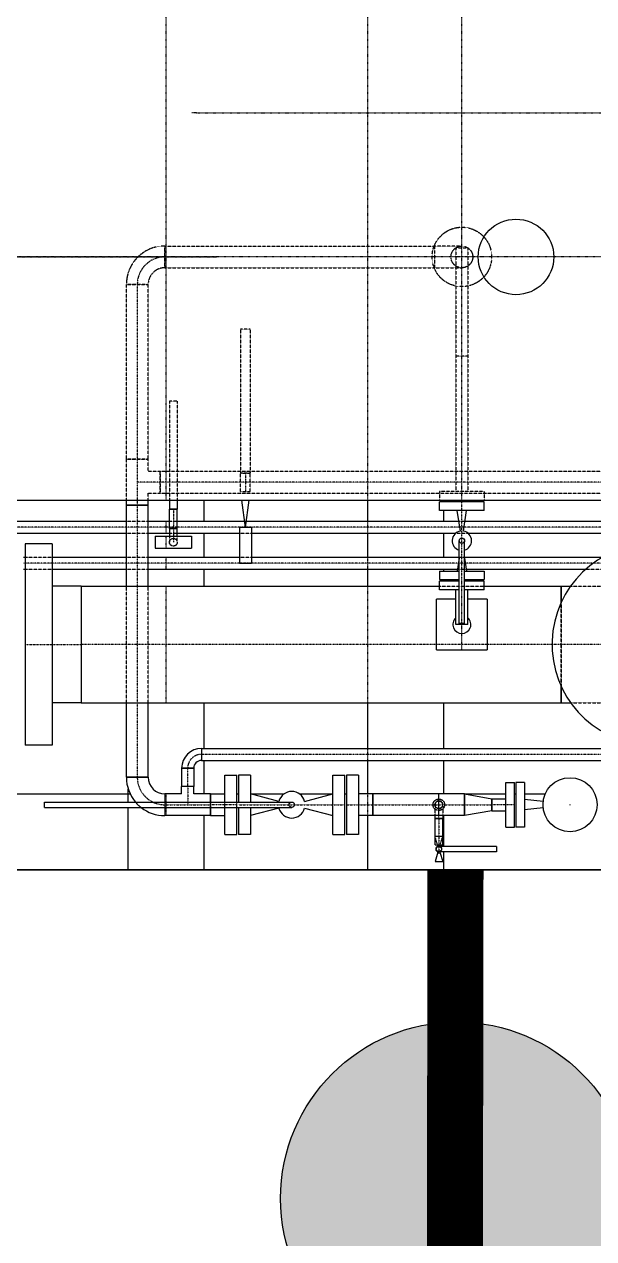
# Model space of a CAD drawing. Header units: millimetres. Extents: x -10011772 to -8149599, y 2847708 to 3434448.
# Drawn here: x -9520981 to -9517823, y 3158213 to 3164951 of the extents above; entities that cross this region are included whole.
import ezdxf

# ---------------------------------------------------------------- set-up
doc = ezdxf.new("R2010")
doc.units = ezdxf.units.MM
for name, pattern in [('DASHDOT2', [0.5, 0.25, -0.125, 0, -0.125]), ('DIVIDE2', [0.625, 0.25, -0.125, 0, -0.125, 0, -0.125]), ('HIDDEN2', [0.1875, 0.125, -0.0625])]:
    doc.linetypes.add(name, pattern=pattern)
doc.layers.add('总平面底图', color=9, linetype='Continuous')
doc.layers.add('电气-接地设计-接地线', color=3, linetype='接地线')
doc.styles.add('EESLTYPE', font='TXT.shx')
doc.linetypes.add('接地线', pattern='A,500,["/",EESLTYPE,S=200,R=0,X=0,Y=-100],-200,60,-200', length=960)

# ---------------------------------------------------------------- blocks, each defined once
blk = doc.blocks.new('总平面底图 爆炸危险区 LOCATION I')
at = {"layer": '总平面底图', "linetype": 'DASHDOT2'}
for p, q in [((214630, 117431.3), (214630, 118781.3)), ((215189.6, 117431.3), (215189.6, 118781.3)), ((215450, 117431.3), (215450, 118781.3)), ((214713.9, 118505.6), (214701.4, 118505.6)), ((214713.9, 118505.6), (217408.4, 118505.6)), ((214769.3, 118106.3), (212500, 118106.3)), ((212500, 118106.3), (214769.3, 118106.3)), ((213444.9, 118106.3), (214769.3, 118106.3)), ((214758.6, 118106.3), (214769.3, 118106.3)), ((217367.4, 118106.3), (214769.3, 118106.3)), ((215450, 117426.9), (215450, 117431.3)), ((214630, 117339.6), (214630, 117373)), ((215189.6, 117339.6), (215189.6, 117373)), ((214630, 117298.1), (214630, 117331.4)), ((214630, 117239.6), (214630, 117273)), ((215189.6, 117239.6), (215189.6, 117273)), ((215450, 117016.5), (215450, 117211)), ((214630, 116869.4), (214630, 117193.2)), ((215189.6, 116869.4), (215189.6, 117193.2)), ((215189.6, 116709.5), (215189.6, 116742.9)), ((214630, 116556.3), (214630, 116616.6)), ((215189.6, 116556.3), (215189.6, 116616.6))]:
    blk.add_line(p, q, dxfattribs=at)
at = {"layer": '总平面底图', "linetype": 'HIDDEN2'}
for p, q in [((214626.2, 118136.5), (214626.2, 118076.1)), ((214626.2, 118136.5), (215373.8, 118136.5)), ((214626.2, 118076.1), (214626.2, 118136.5)), ((215373.8, 118136.5), (215373.8, 118076.1)), ((215373.8, 118136.5), (215373.8, 118106.3)), ((215450, 118136.5), (215373.8, 118136.5)), ((215433.3, 118131.3), (215466.7, 118131.3)), ((215433.3, 118131.3), (215433.3, 117831.3)), ((215466.7, 118131.3), (215466.7, 117831.3)), ((215373.8, 118106.3), (215373.8, 118076.1)), ((214626.2, 118076.1), (215373.8, 118076.1)), ((215373.8, 118076.1), (215450, 118076.1)), ((214580.1, 118030.1), (214519.8, 118030.1)), ((214519.8, 118030.1), (214550, 118030.1)), ((214519.8, 117544.8), (214519.8, 118030.1)), ((214550, 118030.1), (214580.1, 118030.1)), ((214580.1, 117544.8), (214580.1, 118030.1)), ((214863.3, 117906.3), (214836.6, 117906.3)), ((214836.6, 117906.3), (214836.6, 117506.3)), ((214863.3, 117906.3), (214863.3, 117506.3)), ((215466.7, 117831.3), (215433.3, 117831.3)), ((215433.3, 117831.3), (215433.3, 117455.1)), ((215466.7, 117831.3), (215466.7, 117455.1)), ((214660.6, 117706.3), (214639.3, 117706.3)), ((214639.3, 117706.3), (214639.3, 117431.3)), ((214660.6, 117706.3), (214660.6, 117431.3)), ((214580.1, 117544.8), (214519.8, 117544.8)), ((214519.8, 117431.3), (214519.8, 117544.8)), ((214519.8, 117544.8), (214550, 117544.8)), ((214550, 117544.8), (214580.1, 117544.8)), ((214580.1, 117511.5), (214580.1, 117544.8)), ((214580.1, 117511.5), (214613.4, 117511.5)), ((214613.4, 117451.1), (214613.4, 117511.5)), ((214613.5, 117511.5), (214613.5, 117451.1)), ((214613.5, 117511.5), (217673.6, 117511.5)), ((214863.3, 117506.3), (214836.6, 117506.3)), ((214836.6, 117506.3), (214863.3, 117506.3)), ((214836.6, 117455.5), (214836.6, 117506.3)), ((214863.3, 117455.5), (214863.3, 117506.3)), ((214580.1, 117431.3), (214580.1, 117451.1)), ((214580.1, 117451.1), (214613.4, 117451.1)), ((214613.5, 117451.1), (217210.3, 117451.1)), ((214836.6, 117455.5), (214863.3, 117455.5)), ((215511.9, 117455.1), (215388, 117455.1)), ((215388, 117455.1), (215388, 117431.3)), ((215511.9, 117455.1), (215511.9, 117431.3)), ((214519.8, 117373), (214580.1, 117373)), ((214639.3, 117373), (214660.6, 117373)), ((214847.6, 117373), (214852.3, 117373)), ((215441.6, 117373), (215458.3, 117373)), ((214519.8, 117339.6), (214580.1, 117339.6)), ((214639.3, 117339.6), (214660.6, 117339.6)), ((214639.3, 117331.4), (214639.3, 117314.7)), ((214660.6, 117314.7), (214660.6, 117331.4)), ((214833.3, 117339.6), (214866.6, 117339.6)), ((215432.6, 117339.6), (215467.3, 117339.6)), ((214238.9, 117273), (214313.5, 117273)), ((214519.8, 117273), (214580.1, 117273)), ((214833.3, 117273), (214866.6, 117273)), ((215442.5, 117273), (215457.5, 117273)), ((214238.9, 117239.6), (214313.5, 117239.6)), ((214519.8, 117239.6), (214580.1, 117239.6)), ((215437.7, 117239.6), (215462.2, 117239.6)), ((215793.1, 117239.6), (216286.5, 117239.6)), ((214519.8, 116869.4), (214519.8, 117193.2)), ((214580.1, 116869.4), (214580.1, 117193.2)), ((215388, 117193.2), (215511.9, 117193.2)), ((215751.6, 117193.2), (216233.3, 117193.2)), ((215725.3, 117031.3), (215725.3, 117147.7)), ((215725.3, 117147.7), (215725.3, 117031.3)), ((215725.3, 116914.9), (215725.3, 117031.3)), ((215725.3, 117031.3), (215725.3, 116914.9)), ((215751.6, 116869.4), (216207, 116869.4)), ((214626.2, 116594), (214626.2, 116579)), ((214626.2, 116594), (214626.2, 116579)), ((214753.2, 116586.5), (214753.2, 116594)), ((214753.2, 116594), (214753.2, 116579)), ((214753.2, 116579), (214753.2, 116586.5)), ((214793, 116586.5), (214793, 116594)), ((214793, 116579), (214793, 116586.5)), ((214826.3, 116586.5), (214826.3, 116594)), ((214826.3, 116579), (214826.3, 116586.5)), ((215386.1, 116597.1), (215386.1, 116597.1)), ((215386.1, 116575.8), (215386.1, 116575.8)), ((215382.6, 116475.3), (215375.5, 116498.3)), ((215389.8, 116475.3), (215396.8, 116498.3))]:
    blk.add_line(p, q, dxfattribs=at)
at = {"layer": '总平面底图', "linetype": 'DIVIDE2'}
for p, q in [((214550, 118030.1), (214550, 118030.1)), ((214550, 118030.1), (214550, 118030.1)), ((214550, 118030.1), (214550, 117544.8)), ((214550, 117544.8), (214550, 117544.8)), ((214550, 117544.8), (214550, 117431.3)), ((214613.4, 117481.3), (214550, 117481.3)), ((214613.5, 117481.3), (214613.4, 117481.3)), ((217350, 117481.3), (214613.5, 117481.3)), ((214850, 117506.3), (214850, 117455.5)), ((214550, 117431.3), (214550, 117417.8)), ((214550, 117417.8), (214550, 117417.8)), ((214550, 117417.8), (214550, 117417.8)), ((214550, 117417.8), (214550, 117193.2)), ((215450, 117211), (215450, 117426.9)), ((214650, 117406.3), (214650, 117352.8)), ((214519.8, 117356.3), (213353.9, 117356.3)), ((214580.1, 117356.3), (214519.8, 117356.3)), ((214639.3, 117356.3), (214580.1, 117356.3)), ((214660.6, 117356.3), (214639.3, 117356.3)), ((214650, 117352.8), (214650, 117352.8)), ((214650, 117352.8), (214650, 117352.8)), ((214650, 117352.8), (214650, 117331.4)), ((214849.8, 117356.3), (214660.6, 117356.3)), ((214850.1, 117356.3), (214849.8, 117356.3)), ((215444.2, 117356.3), (214850.1, 117356.3)), ((215455.7, 117356.3), (215444.2, 117356.3)), ((215980, 117356.3), (215455.7, 117356.3)), ((214650, 117331.4), (214650, 117314.7)), ((214238.9, 117256.3), (214234.4, 117256.3)), ((214313.5, 117256.3), (214238.9, 117256.3)), ((214519.8, 117256.3), (214313.5, 117256.3)), ((214580.1, 117256.3), (214519.8, 117256.3)), ((214833.3, 117256.3), (214580.1, 117256.3)), ((214866.6, 117256.3), (214833.3, 117256.3)), ((215440.3, 117256.3), (214866.6, 117256.3)), ((215459.6, 117256.3), (215440.3, 117256.3)), ((215813.7, 117256.3), (215459.6, 117256.3)), ((216296.2, 117256.3), (215813.7, 117256.3)), ((214550, 117193.2), (214550, 116869.4)), ((214238.9, 117031.3), (214394.3, 117031.3)), ((215380, 117031.3), (214394.3, 117031.3)), ((215520, 117031.3), (215380, 117031.3)), ((215699.9, 117031.3), (215520, 117031.3)), ((215725.3, 117031.3), (215699.9, 117031.3)), ((215725.3, 117031.3), (215725.3, 117031.3)), ((215725.3, 117031.3), (215725.3, 117031.3)), ((216233.3, 117031.3), (215725.3, 117031.3)), ((214550, 116869.4), (214550, 116662.7)), ((214727.7, 116726.2), (214727.7, 116726.2)), ((214727.8, 116726.2), (214727.7, 116726.2)), ((216085.6, 116726.2), (214727.8, 116726.2)), ((214689.7, 116637.3), (214689.7, 116688.1)), ((214689.7, 116688.1), (214689.7, 116688.1)), ((214689.7, 116688.1), (214689.7, 116688.1)), ((214550, 116662.7), (214550, 116662.7)), ((214550, 116662.6), (214550, 116662.7)), ((214689.7, 116637.3), (214689.7, 116594)), ((214689.7, 116637.3), (214689.7, 116637.3)), ((214626.1, 116586.5), (214626.1, 116586.5)), ((214626.2, 116586.5), (214626.1, 116586.5)), ((214626.2, 116586.5), (214753.2, 116586.5)), ((214626.2, 116586.5), (214626.2, 116586.5)), ((214689.7, 116594), (214689.7, 116586.5)), ((214753.2, 116586.5), (214753.1, 116586.5)), ((214753.1, 116586.5), (214753.1, 116586.5)), ((214826.3, 116586.5), (214753.2, 116586.5)), ((214830.8, 116586.5), (215125.9, 116586.5)), ((215130.4, 116586.5), (215203.5, 116586.5)), ((215203.5, 116586.5), (215386, 116586.5)), ((215386, 116586.5), (215457.3, 116586.5)), ((215386, 116586.5), (215386, 116586.5)), ((215386, 116586.5), (215386, 116586.5)), ((215457.3, 116586.5), (215533.5, 116586.5)), ((215595.5, 116586.5), (215533.5, 116586.5)), ((215386.2, 116548.4), (215386.2, 116548.4)), ((215386.2, 116548.4), (215386.2, 116548.4)), ((215386.2, 116548.4), (215386.2, 116498.3)), ((215386.2, 116498.3), (215386.2, 116475.3)), ((215386.2, 116475.3), (215386.2, 116451.7))]:
    blk.add_line(p, q, dxfattribs=at)
at = {"layer": '总平面底图', "linetype": 'Continuous'}
for p, q in [((213397.2, 117431.3), (216023.3, 117431.3)), ((214519.8, 117417.8), (214519.8, 117431.3)), ((214580.1, 117417.8), (214519.8, 117417.8)), ((214519.8, 117417.8), (214580.1, 117417.8)), ((214519.8, 117193.2), (214519.8, 117417.8)), ((214580.1, 117417.8), (214580.1, 117431.3)), ((214580.1, 117193.2), (214580.1, 117417.8)), ((214639.3, 117431.3), (214639.3, 117406.3)), ((214639.3, 117431.3), (214639.3, 117406.3)), ((214660.6, 117431.3), (214660.6, 117406.3)), ((214660.6, 117431.3), (214660.6, 117406.3)), ((214735.1, 117373), (214735.1, 117431.3)), ((214850, 117355.5), (214839.8, 117431.3)), ((214850, 117355.5), (214860.1, 117431.3)), ((215189.6, 117373), (215189.6, 117431.3)), ((215450, 117426.9), (215388, 117426.9)), ((215388, 117403), (215388, 117426.9)), ((215399.9, 117426.9), (215399.9, 117431.3)), ((215511.9, 117426.9), (215450, 117426.9)), ((215511.9, 117403), (215511.9, 117426.9)), ((214660.6, 117406.3), (214639.3, 117406.3)), ((214639.3, 117406.3), (214660.6, 117406.3)), ((214639.3, 117352.8), (214639.3, 117406.3)), ((214660.6, 117406.3), (214639.3, 117406.3)), ((214660.6, 117352.8), (214660.6, 117406.3)), ((215450, 117403), (215388, 117403)), ((215399.9, 117373), (215399.9, 117403)), ((215445.8, 117345.6), (215436.9, 117403)), ((215511.9, 117403), (215450, 117403)), ((215454.1, 117345.6), (215463, 117403)), ((213363.6, 117373), (214519.8, 117373)), ((214580.1, 117373), (214639.3, 117373)), ((214650, 117352.8), (214639.3, 117352.8)), ((214639.3, 117352.8), (214639.3, 117331.4)), ((214639.3, 117352.8), (214660.6, 117352.8)), ((214660.6, 117352.8), (214650, 117352.8)), ((214660.6, 117373), (214847.6, 117373)), ((214660.6, 117331.4), (214660.6, 117352.8)), ((214833.3, 117355.5), (214833.3, 117255.5)), ((214866.6, 117355.5), (214833.3, 117355.5)), ((214852.3, 117373), (215441.6, 117373)), ((214866.6, 117355.5), (214866.6, 117255.5)), ((215458.3, 117373), (215989.6, 117373)), ((213344.3, 117339.6), (214519.8, 117339.6)), ((214238.9, 117310.7), (214238.9, 117031.3)), ((214313.5, 117310.7), (214238.9, 117310.7)), ((214313.5, 117310.7), (214313.5, 117031.3)), ((214580.1, 117339.6), (214639.3, 117339.6)), ((214600, 117331.4), (214650, 117331.4)), ((214600, 117331.4), (214600, 117298.1)), ((214650, 117331.4), (214700, 117331.4)), ((214660.6, 117339.6), (214833.3, 117339.6)), ((214700, 117331.4), (214700, 117298.1)), ((214735.1, 117273), (214735.1, 117339.6)), ((214866.6, 117339.6), (215432.6, 117339.6)), ((215189.6, 117273), (215189.6, 117339.6)), ((215399.9, 117273), (215399.9, 117339.6)), ((215442.5, 117088.9), (215442.5, 117318.9)), ((215457.5, 117088.9), (215457.5, 117318.9)), ((215467.3, 117339.6), (215970.3, 117339.6)), ((214600, 117298.1), (214650, 117298.1)), ((214650, 117298.1), (214700, 117298.1)), ((214234.4, 117273), (214238.9, 117273)), ((214313.5, 117273), (214519.8, 117273)), ((214580.1, 117273), (214833.3, 117273)), ((214866.6, 117255.5), (214833.3, 117255.5)), ((214866.6, 117273), (215442.5, 117273)), ((215442.5, 117270.4), (215436.9, 117234.8)), ((215457.5, 117273), (215839.1, 117273)), ((215457.5, 117270.4), (215463, 117234.8)), ((214234.4, 117239.6), (214238.9, 117239.6)), ((214313.5, 117239.6), (214519.8, 117239.6)), ((214580.1, 117239.6), (215437.7, 117239.6)), ((214735.1, 117193.2), (214735.1, 117239.6)), ((215189.6, 117193.2), (215189.6, 117239.6)), ((215388, 117234.8), (215442.5, 117234.8)), ((215388, 117234.8), (215388, 117211)), ((215388, 117211), (215442.5, 117211)), ((215399.9, 117234.8), (215399.9, 117239.6)), ((215399.9, 117206.5), (215399.9, 117211)), ((215457.5, 117234.8), (215511.9, 117234.8)), ((215457.5, 117211), (215511.9, 117211)), ((215462.2, 117239.6), (215793.1, 117239.6)), ((215511.9, 117234.8), (215511.9, 117211)), ((214394.3, 117193.2), (214313.5, 117193.2)), ((214394.3, 117193.2), (214394.3, 117031.3)), ((214394.3, 117193.2), (214394.3, 117031.3)), ((214394.3, 117193.2), (215388, 117193.2)), ((215442.5, 117206.5), (215388, 117206.5)), ((215388, 117182.7), (215388, 117206.5)), ((215442.5, 117182.7), (215388, 117182.7)), ((215433.3, 117086.5), (215433.3, 117182.7)), ((215511.9, 117206.5), (215457.5, 117206.5)), ((215511.9, 117182.7), (215457.5, 117182.7)), ((215466.7, 117086.5), (215466.7, 117182.7)), ((215511.9, 117182.7), (215511.9, 117206.5)), ((215511.9, 117193.2), (215725.3, 117193.2)), ((215725.3, 117147.7), (215725.3, 117193.2)), ((215725.3, 117193.2), (215751.6, 117193.2)), ((215725.3, 117193.2), (215725.3, 117147.7)), ((215433.3, 117156.5), (215380, 117156.5)), ((215380, 117016.5), (215380, 117156.5)), ((215520, 117156.5), (215466.7, 117156.5)), ((215520, 117156.5), (215520, 117016.5)), ((215450, 117086.5), (215433.3, 117086.5)), ((215450, 117088.9), (215442.5, 117088.9)), ((215457.5, 117088.9), (215450, 117088.9)), ((215466.7, 117086.5), (215450, 117086.5)), ((214238.9, 117031.3), (214238.9, 116751.9)), ((214313.5, 117031.3), (214313.5, 116751.9)), ((214394.3, 117031.3), (214394.3, 116869.4)), ((214394.3, 117031.3), (214394.3, 116869.4)), ((215380, 117016.5), (215520, 117016.5)), ((215725.3, 116869.4), (215725.3, 116914.9)), ((215725.3, 116914.9), (215725.3, 116869.4)), ((214394.3, 116869.4), (214313.5, 116869.4)), ((214394.3, 116869.4), (215725.3, 116869.4)), ((214519.8, 116662.7), (214519.8, 116869.4)), ((214580.1, 116662.7), (214580.1, 116869.4)), ((214735.1, 116742.9), (214735.1, 116869.4)), ((215189.6, 116742.9), (215189.6, 116869.4)), ((215399.9, 116742.9), (215399.9, 116869.4)), ((215725.3, 116869.4), (215751.6, 116869.4)), ((214313.5, 116751.9), (214238.9, 116751.9)), ((214727.8, 116742.9), (214727.8, 116709.5)), ((214727.8, 116742.9), (214727.8, 116709.5)), ((214727.8, 116742.9), (216085.6, 116742.9)), ((214727.8, 116709.5), (216085.6, 116709.5)), ((214735.1, 116616.6), (214735.1, 116709.5)), ((215189.6, 116616.6), (215189.6, 116709.5)), ((215399.9, 116616.6), (215399.9, 116709.5)), ((214706.4, 116688.1), (214673, 116688.1)), ((214673, 116688.1), (214673, 116637.3)), ((214673, 116688.1), (214706.4, 116688.1)), ((214706.4, 116688.1), (214706.4, 116637.3)), ((214580.1, 116662.7), (214519.8, 116662.7)), ((214519.8, 116662.7), (214580.1, 116662.7)), ((214706.4, 116637.3), (214673, 116637.3)), ((214673, 116616.6), (214673, 116637.3)), ((214706.4, 116637.3), (214673, 116637.3)), ((214706.4, 116616.6), (214706.4, 116637.3)), ((214793, 116594), (214793, 116669)), ((214793, 116669), (214826.3, 116669)), ((214826.3, 116594), (214826.3, 116669)), ((214830.8, 116669), (214830.8, 116594)), ((214864.1, 116669), (214830.8, 116669)), ((214864.1, 116669), (214864.1, 116594)), ((215092.6, 116586.5), (215092.6, 116669)), ((215092.6, 116669), (215125.9, 116669)), ((215125.9, 116586.5), (215125.9, 116669)), ((215130.4, 116669), (215130.4, 116586.5)), ((215163.7, 116669), (215130.4, 116669)), ((215163.7, 116669), (215163.7, 116586.5)), ((215571.7, 116586.5), (215571.7, 116648.4)), ((215571.7, 116648.4), (215595.5, 116648.4)), ((215595.5, 116586.5), (215595.5, 116648.4)), ((215600, 116648.4), (215600, 116586.5)), ((215623.8, 116648.4), (215600, 116648.4)), ((215623.8, 116648.4), (215623.8, 116586.5)), ((213828.8, 116616.6), (214530.3, 116616.6)), ((214524.8, 116594), (214524.8, 116630.4)), ((214626.2, 116616.6), (214626.2, 116594)), ((214673, 116616.6), (214626.2, 116616.6)), ((214626.2, 116616.6), (214626.2, 116594)), ((214626.2, 116616.6), (214626.2, 116616.6)), ((214753.2, 116616.6), (214706.4, 116616.6)), ((214753.2, 116594), (214753.2, 116616.6)), ((214753.2, 116616.6), (214793, 116616.6)), ((214753.2, 116616.6), (214753.2, 116594)), ((214826.3, 116616.6), (214830.8, 116616.6)), ((214864.1, 116616.6), (214864.1, 116616.6)), ((214864.1, 116616.6), (214957.1, 116616.6)), ((214864.1, 116616.6), (214864.1, 116594)), ((214942.7, 116595.9), (214864.1, 116616.6)), ((214999.6, 116616.6), (215092.5, 116616.6)), ((215014, 116595.9), (215092.6, 116616.6)), ((215092.6, 116616.6), (215092.6, 116616.6)), ((215092.6, 116586.5), (215092.6, 116616.6)), ((215125.9, 116616.6), (215130.4, 116616.6)), ((215203.5, 116616.6), (215163.7, 116616.6)), ((215203.5, 116556.3), (215203.5, 116616.6)), ((215386, 116616.6), (215203.5, 116616.6)), ((215203.5, 116616.6), (215203.5, 116586.5)), ((215386, 116556.3), (215386, 116616.6)), ((215457.3, 116616.6), (215386, 116616.6)), ((215457.3, 116556.3), (215457.3, 116616.6)), ((215457.3, 116616.6), (215457.3, 116586.5)), ((215457.3, 116616.6), (215533.5, 116603.2)), ((215457.4, 116616.6), (215571.7, 116616.6)), ((215533.5, 116586.5), (215533.5, 116603.2)), ((215533.5, 116603.2), (215571.7, 116603.2)), ((215533.5, 116603.2), (215533.5, 116586.5)), ((215595.5, 116616.6), (215600, 116616.6)), ((215623.8, 116616.6), (215681.3, 116616.6)), ((214292.5, 116586.5), (214292.5, 116594)), ((214292.5, 116594), (214978.3, 116594)), ((214292.5, 116579), (214292.5, 116586.5)), ((214292.5, 116579), (214978.3, 116579)), ((214524.8, 116406.3), (214524.8, 116579)), ((214626.2, 116579), (214626.2, 116556.3)), ((214626.2, 116579), (214626.2, 116556.3)), ((214753.2, 116556.3), (214753.2, 116579)), ((214753.2, 116579), (214753.2, 116556.3)), ((214793, 116503.9), (214793, 116579)), ((214826.3, 116503.9), (214826.3, 116579)), ((214830.8, 116579), (214830.8, 116503.9)), ((214864.1, 116579), (214864.1, 116556.3)), ((214864.1, 116579), (214864.1, 116503.9)), ((214942.7, 116577), (214864.1, 116556.3)), ((215014, 116577), (215092.6, 116556.3)), ((215092.6, 116556.3), (215092.6, 116586.5)), ((215092.6, 116503.9), (215092.6, 116586.5)), ((215125.9, 116503.9), (215125.9, 116586.5)), ((215130.4, 116586.5), (215130.4, 116503.9)), ((215163.7, 116586.5), (215163.7, 116503.9)), ((215203.5, 116586.5), (215203.5, 116556.3)), ((215457.3, 116586.5), (215457.3, 116556.3)), ((215533.5, 116569.8), (215457.3, 116556.3)), ((215533.5, 116569.8), (215533.5, 116586.5)), ((215533.5, 116586.5), (215533.5, 116569.8)), ((215533.5, 116569.8), (215571.7, 116569.8)), ((215571.7, 116524.6), (215571.7, 116586.5)), ((215595.5, 116524.6), (215595.5, 116586.5)), ((215600, 116586.5), (215600, 116524.6)), ((215675.5, 116595.3), (215623.8, 116600.7)), ((215623.8, 116586.5), (215623.8, 116524.6)), ((215675.5, 116577.7), (215623.8, 116572.3)), ((215750, 116585.5), (215750, 116587.5)), ((214753.2, 116556.3), (214626.2, 116556.3)), ((214735.1, 116406.3), (214735.1, 116556.3)), ((214753.2, 116556.3), (214793, 116556.3)), ((215203.5, 116556.3), (215163.7, 116556.3)), ((215189.6, 116406.3), (215189.6, 116556.3)), ((215386, 116556.3), (215203.5, 116556.3)), ((215375.5, 116548.4), (215375.5, 116556.3)), ((215386.2, 116548.4), (215375.5, 116548.4)), ((215375.5, 116548.4), (215396.8, 116548.4)), ((215375.5, 116475.3), (215375.5, 116548.4)), ((215457.3, 116556.3), (215386, 116556.3)), ((215396.8, 116548.4), (215386.2, 116548.4)), ((215396.8, 116556.3), (215396.8, 116548.4)), ((215396.8, 116475.3), (215396.8, 116548.4)), ((215399.9, 116471), (215399.9, 116556.3)), ((214793, 116503.9), (214826.3, 116503.9)), ((214864.1, 116503.9), (214830.8, 116503.9)), ((215092.6, 116503.9), (215125.9, 116503.9)), ((215163.7, 116503.9), (215130.4, 116503.9)), ((215571.7, 116524.6), (215595.5, 116524.6)), ((215623.8, 116524.6), (215600, 116524.6)), ((215396.8, 116498.3), (215375.5, 116498.3)), ((215375.5, 116475.3), (215396.8, 116475.3)), ((215383.6, 116471.8), (215382.6, 116475.3)), ((215546.2, 116471), (215386.2, 116471)), ((215388.7, 116471.8), (215389.8, 116475.3)), ((215546.2, 116471), (215546.2, 116463.5)), ((215383.6, 116455.1), (215375.5, 116428.7)), ((215546.2, 116456), (215386.2, 116456)), ((215388.7, 116455.1), (215396.8, 116428.7)), ((215399.9, 116406.3), (215399.9, 116456)), ((215546.2, 116463.5), (215546.2, 116456)), ((208300, 116406.3), (217000, 116406.3)), ((214735.1, 116406.3), (214524.8, 116406.3)), ((215399.9, 116406.3), (215189.6, 116406.3)), ((215375.5, 116428.7), (215386.2, 116428.7)), ((215386.2, 116428.7), (215396.8, 116428.7))]:
    blk.add_line(p, q, dxfattribs=at)
at = {"layer": '总平面底图'}
blk.add_line((218294.9, 116406.3), (208294.9, 116406.3), dxfattribs=at)
at = {"layer": '总平面底图', "linetype": 'HIDDEN2'}
for centre, radius in [((215450, 118106.3), 82.5), ((215450, 118106.3), 30.2), ((214650, 117314.7), 10.7), ((215386, 116586.5), 16), ((215386.1, 116586.5), 10.7), ((215386, 116586.5), 10.7), ((215386.1, 116586.5), 10.7)]:
    blk.add_circle(centre, radius, dxfattribs=at)
at = {"layer": '总平面底图', "linetype": 'Continuous'}
for centre, radius in [((215600, 118106.3), 104.8), ((215450, 117318.9), 7.5), ((215750, 116586.5), 75), ((214978.3, 116586.5), 7.5), ((215386.2, 116463.5), 7.5)]:
    blk.add_circle(centre, radius, dxfattribs=at)
at = {"layer": '总平面底图', "linetype": 'HIDDEN2'}
for centre, radius, start, end in [((214626.2, 118030.1), 106.4, 90, 180), ((214626.2, 118030.1), 46, 90, 180), ((214626.2, 116662.7), 106.4, 220.2335, 231.8997), ((215386.1, 116586.5), 10.7, 90.3474, 269.6526), ((215386.1, 116586.5), 10.7, 270, 90)]:
    blk.add_arc(centre, radius, start, end, dxfattribs=at)
at = {"layer": '总平面底图', "linetype": 'DIVIDE2'}
for centre, radius, start, end in [((214626.2, 118030.1), 76.2, 90, 180), ((214727.8, 116688.1), 38.1, 90, 180), ((214626.2, 116662.7), 76.2, 180, 244.3658), ((214626.2, 116662.7), 76.2, 244.3658, 270)]:
    blk.add_arc(centre, radius, start, end, dxfattribs=at)
at = {"layer": '总平面底图', "linetype": 'Continuous'}
for centre, radius, start, end in [((215450, 117318.9), 27, 98.7943, 253.8647), ((215450, 117318.9), 27, 0, 81.2057), ((215450, 117318.9), 27, 286.1353, 0), ((215979.3, 117031.3), 279.4, 95.4186, 0), ((215450, 117086.5), 25, 131.9144, 48.0856), ((214727.8, 116688.1), 54.8, 90, 180), ((214727.8, 116688.1), 21.4, 90, 180), ((214626.2, 116662.7), 106.4, 180, 220.2335), ((214626.2, 116662.7), 46, 180, 270), ((214978.3, 116586.5), 36.9, 14.7906, 165.2094), ((214626.2, 116662.7), 106.4, 231.8997, 270), ((214978.3, 116586.5), 36.9, 194.7906, 345.2094), ((215386.2, 116463.5), 8.7, 107.0439, 252.9561), ((215386.2, 116463.5), 8.7, 59.5553, 72.9561), ((215386.2, 116463.5), 8.7, 287.0439, 300.4447)]:
    blk.add_arc(centre, radius, start, end, dxfattribs=at)
at = {"layer": '总平面底图', "linetype": 'DIVIDE2'}
for major_axis, start_param, end_param in [((0, 38.1), 4.92226, 6.283185), ((0, -38.1), 1.570796, 1.780667)]:
    blk.add_ellipse((215386.1, 116548.4), major_axis=major_axis, ratio=0.001273, start_param=start_param, end_param=end_param, dxfattribs=at)
at = {"layer": '总平面底图', "linetype": 'HIDDEN2'}
for points in [[(215375.5, 116586), (215375.5, 116586.1), (215375.5, 116586.1), (215375.5, 116586.1)], [(215375.5, 116584.9), (215375.5, 116585.4), (215375.5, 116585.8), (215375.5, 116586)], [(215375.5, 116579.7), (215375.5, 116582), (215375.5, 116583.7), (215375.5, 116584.9)], [(215375.5, 116571.3), (215375.5, 116574.5), (215375.5, 116577.4), (215375.5, 116579.7)], [(215375.5, 116560.5), (215375.5, 116564.4), (215375.5, 116568), (215375.5, 116571.3)], [(215386.1, 116597.1), (215387.3, 116597.1), (215388.5, 116596.9), (215389.5, 116596.6)], [(215389.5, 116596.6), (215390.6, 116596.2), (215391.6, 116595.7), (215392.5, 116595)], [(215392.5, 116595), (215393.5, 116594.3), (215394.3, 116593.5), (215394.9, 116592.5)], [(215394.9, 116592.5), (215395.5, 116591.6), (215396, 116590.5), (215396.4, 116589.5)], [(215396.4, 116589.5), (215396.5, 116588.9), (215396.6, 116588.4), (215396.7, 116587.9)], [(215396.7, 116587.9), (215396.7, 116587.7), (215396.7, 116587.6), (215396.7, 116587.4)], [(215396.7, 116587.4), (215396.8, 116587.4), (215396.8, 116587.3), (215396.8, 116587.2)], [(215396.8, 116587.2), (215396.8, 116587.1), (215396.8, 116587), (215396.8, 116587)], [(215396.8, 116587), (215396.8, 116586.9), (215396.8, 116586.9), (215396.8, 116586.8)], [(215396.8, 116586.8), (215396.8, 116586.8), (215396.8, 116586.7), (215396.8, 116586.7)], [(215396.8, 116586.7), (215396.8, 116586.6), (215396.8, 116586.5), (215396.8, 116586.4)], [(215396.8, 116586.4), (215396.8, 116586.2), (215396.8, 116586), (215396.8, 116585.6)], [(215396.8, 116585.6), (215396.8, 116584.6), (215396.8, 116582.6), (215396.8, 116579.9)], [(215396.8, 116579.9), (215396.8, 116577.6), (215396.8, 116574.8), (215396.8, 116571.5)], [(215396.8, 116571.5), (215396.8, 116568.3), (215396.8, 116564.6), (215396.8, 116560.8)], [(215375.5, 116556.3), (215375.5, 116557.7), (215375.5, 116559.2), (215375.5, 116560.5)], [(215396.8, 116560.8), (215396.8, 116559.3), (215396.8, 116557.8), (215396.8, 116556.3)]]:
    blk.add_open_spline(points, degree=3, dxfattribs=at)
blk = doc.blocks.new('PTJD2')
at = {"linetype": 'Continuous'}
blk.add_hatch(color=0, dxfattribs=at).paths.add_polyline_path([(150, 0, 1), (-150, 0, 1)])
at = {"color": 0, "linetype": 'Continuous'}
blk.add_circle((0, 0), 150, dxfattribs=at)

msp = doc.modelspace()

# ---------------------------------------------------------------- linework, layer by layer
at = {"layer": '电气-接地设计-接地线', "color": 1, "linetype": '接地线', "ltscale": 0.005, "const_width": 310.8}
msp.add_lwpolyline([(-9518589.7, 3160260.5), (-9518595.6, 3156263.2)], dxfattribs=at)

# ---------------------------------------------------------------- block references
at = {"layer": '总平面底图', "xscale": 2, "yscale": 2, "zscale": 2}
msp.add_blockref('总平面底图 爆炸危险区 LOCATION I', (-9949454.3, 2927447.9), dxfattribs=at)
at = {"layer": '电气-接地设计-接地线', "color": 1, "xscale": 6.526230669615967, "yscale": 6.526230669615967, "zscale": 2.175410223205322, "rotation": 180}
msp.add_blockref('PTJD2', (-9518580.6, 3158436.5), dxfattribs=at)

doc.saveas('drawing.dxf')
